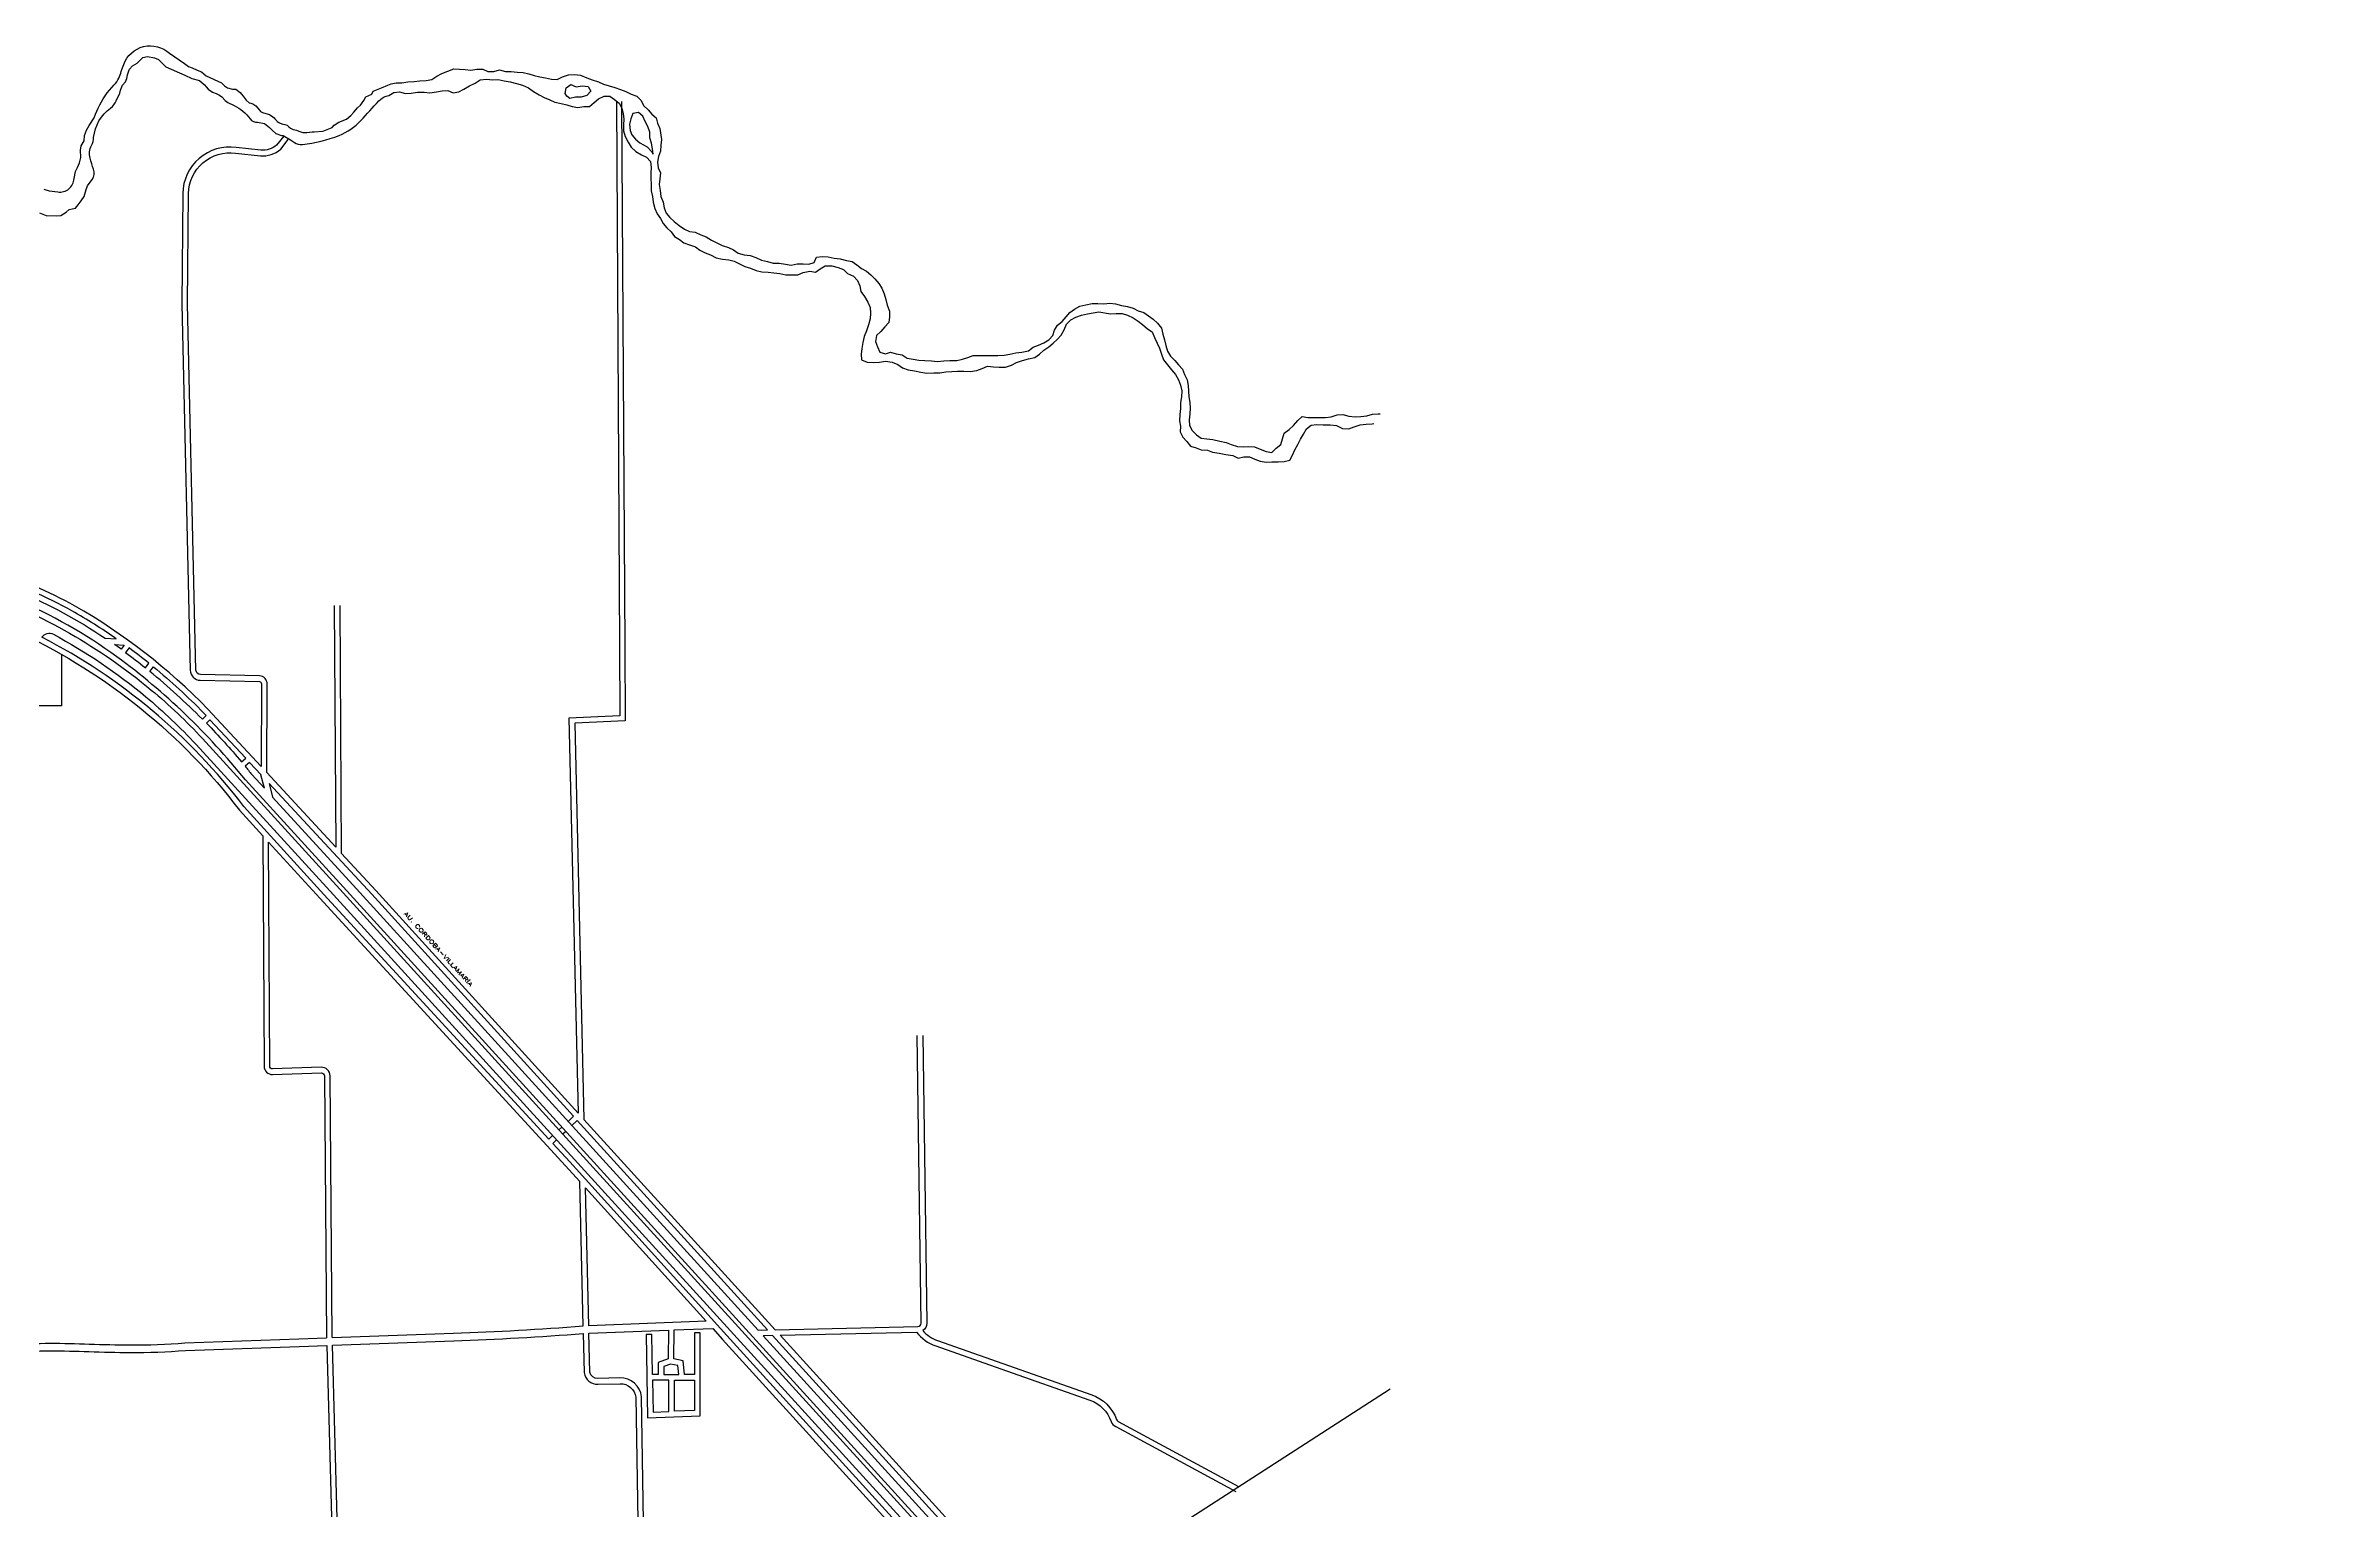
# Model space of a CAD drawing. Header units: millimetres. Extents: x 4374322 to 4409026, y 6503580 to 6534206.
# Drawn here: x 4396154 to 4402188, y 6521593 to 6525455 of the extents above; entities that cross this region are included whole.
import ezdxf

# ---------------------------------------------------------------- set-up
doc = ezdxf.new("R2010")
doc.units = ezdxf.units.MM
for name, color, linetype in [('FERROCARRIL', 252, 'VÍAS'), ('LINEA CALLE', 252, 'Continuous'), ('NOMBRE CALLE', 252, 'Continuous'), ('RIO', 252, 'Continuous')]:
    doc.layers.add(name, color=color, linetype=linetype)
doc.styles.add('ROMANS', font='romans')
doc.linetypes.add('VÍAS', pattern='A,3.81,[130,ltypeshp.shx,S=6.35,R=0,X=0,Y=0],3.81', length=7.62)

msp = doc.modelspace()

# ---------------------------------------------------------------- linework, layer by layer
at = {"layer": 'FERROCARRIL', "ltscale": 0.3, "transparency": 33554687}
msp.add_line((4398765.9, 6521310.9), (4399699.3, 6521912.7), dxfattribs=at)
at = {"layer": 'LINEA CALLE', "transparency": 33554687}
for p, q in [((4397571.3, 6522078.9), (4397562.3, 6522459.9)), ((4396909.6, 6522048), (4397229.6, 6522059.5))]:
    msp.add_line(p, q, dxfattribs=at)
for points in [[(4397658.8, 6525307.9), (4397666.9, 6523873.5), (4397668, 6523688.1), (4397533.7, 6523681.7), (4397558.1, 6522640.5), (4397024.8, 6523227.6), (4396934.3, 6523325.3), (4396930.2, 6523979.5)], [(4396196.1, 6523850.3), (4396196.1, 6523714.5), (4396016.2, 6523714.5)], [(4397531.5, 6522618.5), (4397545.8, 6522631.8), (4397013.8, 6523217.4), (4396743.2, 6523509.3), (4396752.2, 6523473.8), (4396973.5, 6523231.6), (4398032.5, 6522067.9), (4398057.4, 6522068.5), (4397555.9, 6522620.7), (4397541.6, 6522607.4), (4397555.9, 6522620.7)], [(4396741.8, 6523355.1), (4396876.8, 6523206.8), (4397525, 6522501.3), (4397562.3, 6522459.9)], [(4397507.6, 6522596.3), (4397515, 6522603.2)], [(4397517.7, 6522585.2), (4397525.1, 6522592.1)], [(4397517.7, 6522585.2), (4397525.1, 6522592.1)], [(4397895.4, 6522091.5), (4397586.2, 6522079.6), (4397577.7, 6522442.9)], [(4397577.7, 6522442.9), (4397895.4, 6522091.5)], [(4397823.8, 6521951), (4397821.3, 6521974.3), (4397801.6, 6521978.3), (4397783.8, 6521972), (4397783.8, 6521950.8), (4397823.8, 6521951)], [(4397864.7, 6521936.1), (4397864.7, 6521856.3), (4397811.9, 6521854.1), (4397812.3, 6521935.9), (4397865.2, 6521936.1)], [(4397740.5, 6521851.2), (4397740.7, 6521851.2)]]:
    msp.add_lwpolyline(points, dxfattribs=at)
for points in [[(4397672.8, 6525308), (4397680.9, 6523872.2), (4397682, 6523674.8), (4397549, 6523668.4), (4397573.5, 6522623.6), (4398077.3, 6522069), (4398453.9, 6522077.7, 0.392814), (4398462.8, 6522086.3), (4398451.9, 6522845)], [(4396781.9, 6525217.2), (4396762.9, 6525192.8, -0.201609), (4396721.7, 6525180.3), (4396656.7, 6525186.9, 0.45313), (4396515.8, 6525065.7), (4396513.1, 6524773.6), (4396535.4, 6523808.3, 0.397114), (4396561.7, 6523781.7), (4396717.6, 6523778.5, -0.438528), (4396723, 6523772.4), (4396722, 6523554.3), (4396581.7, 6523705.7, 0.070138), (4396230.5, 6523978.4, 0.029609), (4396016.9, 6524075.8)], [(4396915.2, 6523979.4), (4396919.2, 6523341.6), (4396736.9, 6523538.2), (4396738, 6523771.8, 0.424586), (4396717.9, 6523793.5), (4396562.2, 6523796.7, -0.394961), (4396550.4, 6523808.6), (4396528.1, 6524773.9), (4396530.8, 6525065.5, -0.453896), (4396654.9, 6525172), (4396720.2, 6525165.3, 0.207979), (4396773.8, 6525182.4), (4396793.7, 6525208)], [(4395979.3, 6524015.7, -0.087936), (4396432.7, 6523756.1, -0.032249), (4396567.6, 6523628), (4396929.8, 6523231.3), (4400305.9, 6519521.2), (4400325.3, 6519499.8), (4400724.8, 6519064.6), (4400994.3, 6518771, 0.014035), (4401203, 6518556, -0.023084), (4401365.4, 6518382.6, 0.013224), (4401506.9, 6518225.4, -0.003871), (4401729, 6517987.6, -0.012101), (4401888.2, 6517806.1, 0.020254), (4402005, 6517677.1, -0.009382), (4402102.8, 6517573.7)], [(4396009.9, 6523945, -0.013692), (4396091.2, 6523905.1, -0.119755), (4396665, 6523439.5), (4396726.7, 6523371.7)], [(4402116.6, 6517573.7, 0.009995), (4402012.3, 6517684.2, -0.020254), (4401896, 6517812.6, 0.012101), (4401736.6, 6517994.6, 0.003871), (4401514.3, 6518232.4, -0.013224), (4401373.2, 6518389.2, 0.023084), (4401210.2, 6518563.3, -0.014035), (4401001.8, 6518777.9), (4400734.1, 6519069.6), (4400332.9, 6519506.8), (4400319.5, 6519521.5), (4396956.9, 6523216.5), (4396680.6, 6523518.9, 0.06518), (4396342, 6523844, 0.054311), (4396075.3, 6523995.5, 0.047949)], [(4397490.9, 6522580.8), (4397480.9, 6522571.4), (4396887.9, 6523216.9), (4396676.5, 6523449.1, 0.111269), (4396144.4, 6523895.5, -0.380609), (4396174.6, 6523903.3, -0.049984), (4396418, 6523738.5, -0.032236), (4396550.6, 6523612.4), (4396912.8, 6523215.8), (4400276.5, 6519520.7), (4400308.7, 6519484.6), (4400704.3, 6519053.7), (4400977.7, 6518755.7, 0.014035), (4401187.3, 6518539.9, -0.023084), (4401348.3, 6518368, 0.013224), (4401490.6, 6518209.9, -0.003871), (4401712.5, 6517972.4, -0.012101), (4401870.9, 6517791.7, 0.020254), (4401988.9, 6517661.3, -0.008019), (4402072.3, 6517573.7)], [(4396335.2, 6523876.5), (4396360.9, 6523874.7), (4396352.8, 6523864, 0.003759), (4396335.2, 6523876.5)], [(4396722, 6523532.3), (4396691.7, 6523564.9), (4396680.1, 6523555.1, -0.003803), (4396697.7, 6523533.5), (4396730.8, 6523497.2), (4396721.9, 6523532.6)], [(4396726.7, 6523371.7), (4396730, 6522763.9, 0.419487), (4396752.5, 6522741.9), (4396752.5, 6522741.9), (4396881.2, 6522746.1, -0.41608), (4396889.1, 6522738.6), (4396894.6, 6522047.4)], [(4396752, 6522756.9), (4396752.1, 6522756.9, -0.417742), (4396745, 6522764), (4396741.8, 6523355.1)], [(4398466.9, 6522845.2), (4398477.8, 6522086.1, -0.248675), (4398466.7, 6522066.5, 0.125403), (4398505.8, 6522040.4), (4398677.9, 6521979.8), (4398912.1, 6521897.4, -0.226975), (4398977.7, 6521832, 0.220345), (4398982.2, 6521827.3), (4399299.4, 6521655.5)], [(4396909.6, 6522048), (4396904.1, 6522738.8, 0.418143), (4396880.8, 6522761), (4396752.1, 6522756.9)], [(4402046.4, 6517573.7, 0.00685), (4401975.4, 6517648, -0.020254), (4401856.3, 6517779.5, 0.012101), (4401698.5, 6517959.5, 0.003871), (4401476.8, 6518196.8, -0.013224), (4401333.8, 6518355.6, 0.023084), (4401174, 6518526.3, -0.014035), (4400963.7, 6518742.9), (4400686.9, 6519044.5), (4400294.7, 6519471.8), (4400251.1, 6519520.3), (4397950.1, 6522053.3), (4397536.1, 6522511.4), (4397491, 6522560.4), (4397501, 6522569.7)], [(4396062.5, 6522011, -0.019616), (4396268.4, 6522011.2, 0.007607), (4396376.9, 6522008.8, 0.022925), (4396522.6, 6522014.4), (4396822.3, 6522024.8), (4396895.2, 6522027.4), (4396913.5, 6521348.7)], [(4396062, 6522031, -0.019591), (4396269.1, 6522031.2, 0.007607), (4396377.1, 6522028.8, 0.023003), (4396521.4, 6522034.3), (4396821.6, 6522044.8), (4396894.7, 6522047.4)], [(4396929.2, 6521342.4), (4396910.2, 6522028), (4397230.3, 6522039.5, 0.010222), (4397571.7, 6522058.9), (4397574.1, 6521955.8, 0.385023), (4397610.7, 6521924.9), (4397668.7, 6521926.6, -0.380512), (4397710.5, 6521890.8), (4397723.9, 6521020.4)], [(4397739, 6521014.3), (4397725.5, 6521891.9, 0.385871), (4397668.3, 6521941.6), (4397610.2, 6521939.9, -0.375441), (4397589.1, 6521957.1), (4397586.7, 6522059.6), (4397796.3, 6522067.6), (4397795.3, 6521992), (4397768.8, 6521982.5), (4397768.8, 6521950.8), (4397753.9, 6521950.7), (4397752.1, 6522056.5), (4397737.1, 6522056), (4397740.9, 6521836.2), (4397880.2, 6521841.9), (4397879.7, 6522060.6), (4397864.7, 6522060.6), (4397864.7, 6521951.1), (4397838.8, 6521951), (4397835.1, 6521986.7), (4397810.3, 6521991.9), (4397811.3, 6522068.2), (4397912.9, 6522072.1), (4397939, 6522043.2), (4398520.5, 6521403)], [(4402168.2, 6517573.7, -0.002214), (4402140.5, 6517605.2, -0.021383), (4401966.3, 6517795.3, -0.011179), (4401824.4, 6517956.4), (4401288.7, 6518537, -0.005222), (4401056.9, 6518781.7), (4400771.5, 6519089.5), (4400379.3, 6519512.5), (4400370.3, 6519522.4), (4398070.8, 6522053.8), (4398045.9, 6522053.2), (4400349.4, 6519522), (4400754.6, 6519080.5), (4401018.4, 6518793.1, 0.014035), (4401225.8, 6518579.5, -0.023084), (4401390.3, 6518403.8, 0.013224), (4401530.6, 6518247.9, -0.003871), (4401753.1, 6518009.8, -0.012101), (4401913.3, 6517827, 0.020254), (4402028.4, 6517700, -0.010748), (4402141, 6517580.2, 0.000025), (4402147, 6517573.7)], [(4402188.3, 6517573.7, -0.002947), (4402151.4, 6517615.4, -0.021453), (4401977.6, 6517805.2, -0.011214), (4401835.7, 6517966.4), (4401299.6, 6518547.3, -0.005225), (4401067.9, 6518791.9), (4400785.2, 6519096.8), (4400390.2, 6519522.7), (4398090.6, 6522054.3), (4398450.4, 6522062.6, 0.143979), (4398500.8, 6522026.3), (4398673, 6521965.7), (4398907.1, 6521883.3, -0.226975), (4398963.5, 6521827, 0.205852), (4398975.7, 6521813.8), (4399292.3, 6521642.3)]]:
    msp.add_lwpolyline(points, format="xyb", dxfattribs=at)
for points in [[(4396017.1, 6524059.7), (4396017.1, 6524047.6, -0.013363), (4396084.8, 6524015.9, -0.044754), (4396310.6, 6523893.2), (4396340.4, 6523891.2, 0.021966), (4396223.3, 6523965.3, 0.028823)], [(4396374, 6523867.1), (4396364.9, 6523855.1, -0.009005), (4396417, 6523814.7), (4396426.5, 6523826.7, 0.010509)], [(4396428.6, 6523805.2), (4396438.2, 6523817.2, -0.028569), (4396570.8, 6523695.3), (4396576.9, 6523688.8), (4396567.6, 6523679, 0.025657)], [(4396670.5, 6523566.6), (4396681.5, 6523576), (4396587.1, 6523677.8), (4396578.2, 6523668.4, -0.018765)]]:
    msp.add_lwpolyline(points, format="xyb", close=True, dxfattribs=at)
msp.add_lwpolyline([(4397754.2, 6521935.7), (4397755.7, 6521851.8), (4397796.9, 6521853.5), (4397797.3, 6521935.9)], close=True, dxfattribs=at)
msp.add_arc((4396928.4, 6530397.8), 8343.7, 272.06857, 274.41854, dxfattribs=at)
at = {"layer": 'RIO', "transparency": 33554687}
for p, q in [((4397524.1, 6525329.7), (4397526.7, 6525344.3)), ((4397526.7, 6525344.3), (4397539.2, 6525353.4)), ((4397539.2, 6525353.4), (4397553.1, 6525347.3)), ((4397553.1, 6525347.3), (4397568.6, 6525349.8)), ((4397568.6, 6525349.8), (4397584.1, 6525348.3)), ((4397591.2, 6525335.2), (4397580.9, 6525324.1)), ((4397584.1, 6525348.3), (4397591.2, 6525335.2)), ((4397528.2, 6525322.2), (4397524.1, 6525329.7)), ((4397535.9, 6525316.6), (4397528.2, 6525322.2)), ((4397550.9, 6525320.1), (4397535.9, 6525316.6)), ((4397565.9, 6525319.6), (4397550.9, 6525320.1)), ((4397580.9, 6525324.1), (4397565.9, 6525319.6)), ((4397702, 6525276.7), (4397697.3, 6525262.6)), ((4397717, 6525279.2), (4397702, 6525276.7)), ((4397728.3, 6525269.6), (4397717, 6525279.2)), ((4397697.3, 6525262.6), (4397693.1, 6525248.5)), ((4397693.1, 6525248.5), (4397695.1, 6525231.8)), ((4397695.1, 6525231.8), (4397699.7, 6525220.3)), ((4397699.7, 6525220.3), (4397709.5, 6525209.2)), ((4397734.5, 6525256), (4397728.3, 6525269.6)), ((4397742.2, 6525242.4), (4397734.5, 6525256)), ((4397746.8, 6525227.8), (4397742.2, 6525242.4)), ((4397747.2, 6525212.7), (4397746.8, 6525227.8)), ((4397751.3, 6525198.5), (4397747.2, 6525212.7)), ((4397709.5, 6525209.2), (4397720.8, 6525199.1)), ((4397720.8, 6525199.1), (4397739.9, 6525188.5)), ((4397739.9, 6525188.5), (4397751.7, 6525176.4)), ((4397753.8, 6525183.9), (4397751.3, 6525198.5)), ((4397751.7, 6525176.4), (4397756.3, 6525169.8)), ((4397751.7, 6525176.4), (4397751.7, 6525176.4)), ((4397756.3, 6525169.8), (4397753.8, 6525183.9))]:
    msp.add_line(p, q, dxfattribs=at)
for points in [[(4396149.4, 6525077.2), (4396163.5, 6525073), (4396186.1, 6525069.8, 0.43649), (4396229.2, 6525105), (4396232.6, 6525124), (4396238.2, 6525133.9), (4396243.7, 6525146.8), (4396246.6, 6525160.4), (4396245.6, 6525180.1), (4396247.8, 6525191.1), (4396255.5, 6525204.8), (4396256.3, 6525218.8), (4396261.4, 6525232.4), (4396268.8, 6525245.3), (4396268.8, 6525245.3), (4396281.7, 6525265.6), (4396285.1, 6525275.2), (4396292.4, 6525291, -0.087023), (4396335, 6525351.9, 0.103204), (4396346.8, 6525370.1, 0.008632), (4396360, 6525405.8, -0.541794), (4396480.5, 6525435.4), (4396520.5, 6525408.2), (4396531.1, 6525400.9), (4396540.5, 6525397.3), (4396553.4, 6525390.6), (4396564.8, 6525386.4), (4396577.5, 6525376.3), (4396618, 6525357.9), (4396626, 6525349.3), (4396634, 6525344.6), (4396646.6, 6525341.3), (4396655.8, 6525340.7), (4396667.1, 6525332.1), (4396670.4, 6525328.1), (4396675.1, 6525322.8), (4396682.4, 6525312.2), (4396691, 6525304.9), (4396695, 6525303.6), (4396700.3, 6525302.2), (4396708.2, 6525296.9), (4396718.2, 6525285.7), (4396720.2, 6525282.4), (4396726.1, 6525279), (4396740.7, 6525275.1), (4396744.7, 6525273.7), (4396753.3, 6525267.8), (4396756.7, 6525265.1), (4396758.6, 6525262.5), (4396764, 6525257.2), (4396764.6, 6525255.8), (4396769.3, 6525253.2), (4396772.6, 6525251.2), (4396779.2, 6525248.6), (4396784.5, 6525247.9), (4396791.1, 6525245.9), (4396795.1, 6525241.9), (4396799.8, 6525238), (4396807.1, 6525234.6), (4396815.7, 6525232.7), (4396821.7, 6525230), (4396832.3, 6525226.7), (4396842.9, 6525226.7), (4396856.8, 6525228), (4396862.1, 6525228), (4396884, 6525230), (4396888, 6525231.3), (4396909.2, 6525239.9), (4396915.2, 6525245.9), (4396927.1, 6525253.9), (4396947, 6525261.8), (4396959, 6525271.1), (4396966.9, 6525280.4), (4396976.2, 6525291.6), (4396984.2, 6525298.3), (4396993.4, 6525310.8), (4396998.1, 6525320.8), (4397014, 6525328.1), (4397018, 6525335.4), (4397039.9, 6525344.6), (4397056.5, 6525351.3), (4397065.1, 6525354.6), (4397078, 6525357.9), (4397093.5, 6525357.8), (4397109, 6525360.3), (4397126, 6525360.8), (4397141, 6525363.3), (4397157, 6525363.8), (4397172, 6525366.8), (4397185.5, 6525374.9), (4397199, 6525381.9), (4397214.5, 6525388.4), (4397230, 6525394.5), (4397245, 6525394), (4397260.5, 6525392.9), (4397275.4, 6525391.4), (4397290.9, 6525393.4), (4397306.4, 6525393.4), (4397320.3, 6525387.8), (4397335.8, 6525387.3), (4397350.8, 6525392.3), (4397366.3, 6525387.3), (4397381.8, 6525387.8), (4397397.3, 6525385.8), (4397412.8, 6525385.2), (4397427.7, 6525381.2), (4397442.2, 6525377.1), (4397457.1, 6525373.6), (4397472.1, 6525371.1), (4397488.1, 6525367), (4397503.1, 6525366.5), (4397517, 6525373.5), (4397533.1, 6525379.1), (4397548.6, 6525379.6), (4397564.1, 6525377.5), (4397580.6, 6525371), (4397595.5, 6525365.9), (4397611.5, 6525360.4), (4397624.9, 6525353.8), (4397639.8, 6525349.3), (4397654.8, 6525345.2), (4397669.8, 6525339.7), (4397684.2, 6525335.1), (4397697.6, 6525328), (4397712.6, 6525322), (4397724.4, 6525311.4), (4397730, 6525297.8), (4397742.4, 6525286.2), (4397752.1, 6525275.1), (4397763.4, 6525265.5), (4397767.5, 6525251.4), (4397773.1, 6525237.3), (4397778.2, 6525208.1), (4397776, 6525193.5), (4397775.5, 6525177.4), (4397770.2, 6525163.3), (4397767.6, 6525148.2), (4397769.1, 6525133.6), (4397775.2, 6525120), (4397773.1, 6525104.3), (4397772, 6525089.7), (4397774.5, 6525073.6), (4397776.5, 6525058), (4397782.1, 6525042.9), (4397785.2, 6525028.3), (4397790.3, 6525013.7), (4397800, 6525002.6), (4397811.3, 6524991.5), (4397824.2, 6524980.9), (4397838.1, 6524971.3), (4397852, 6524965.3), (4397867, 6524963.7), (4397881.4, 6524956.7), (4397895.4, 6524951.1), (4397909.8, 6524942.5), (4397924.2, 6524935.5), (4397938.1, 6524928.9), (4397954.1, 6524923.3), (4397968, 6524916.8), (4397980.4, 6524908.2), (4397995.9, 6524904.2), (4398011.3, 6524902.1), (4398026.8, 6524897.1), (4398041.8, 6524890), (4398057.8, 6524886), (4398072.7, 6524882.4), (4398088.2, 6524882.4), (4398104.7, 6524879.4), (4398119.7, 6524876.8), (4398135.2, 6524879.9), (4398151.2, 6524880.3), (4398166.2, 6524879.3), (4398180.7, 6524883.8), (4398186.4, 6524897.4), (4398201.4, 6524899.4), (4398217.4, 6524898.9), (4398232.9, 6524895.4), (4398248.9, 6524893.3), (4398265.4, 6524889.3), (4398280.3, 6524886.3), (4398293.2, 6524877.7), (4398305, 6524868.1), (4398318.4, 6524861), (4398329.8, 6524851), (4398340.6, 6524840.4), (4398350.8, 6524828.3), (4398359.1, 6524815.7), (4398365.2, 6524801.1), (4398369.8, 6524785.9), (4398372.8, 6524770.8), (4398378.9, 6524755.2), (4398379.4, 6524740.1), (4398377.3, 6524725.5), (4398366.4, 6524714.4), (4398356.5, 6524701.3), (4398345.1, 6524691.3), (4398341.9, 6524675.7), (4398347, 6524661.6), (4398353.7, 6524647.5), (4398368.7, 6524642.9), (4398382.1, 6524646.9), (4398396.5, 6524642.4), (4398412, 6524639.8), (4398425.9, 6524631.8), (4398441.4, 6524628.7), (4398456.4, 6524625.7), (4398472.4, 6524625.2), (4398489.9, 6524624.2), (4398505.9, 6524622.6), (4398522.5, 6524624.6), (4398538.5, 6524625.1), (4398556.6, 6524625.6), (4398571.5, 6524629.1), (4398586, 6524633.1), (4398600, 6524638.7), (4398616.5, 6524638.1), (4398632.5, 6524638.1), (4398648, 6524638.6), (4398665.1, 6524638.1), (4398681.1, 6524639.6), (4398696.6, 6524642.1), (4398712.1, 6524645.1), (4398728.1, 6524647.6), (4398745.2, 6524651.1), (4398758.1, 6524660.2), (4398772.1, 6524665.7), (4398786, 6524671.7), (4398799, 6524679.8), (4398809.9, 6524690.8), (4398814.1, 6524704.9), (4398822.4, 6524718.5), (4398834.3, 6524728.1), (4398844.7, 6524740.2), (4398854.6, 6524752.2), (4398867, 6524760.8), (4398881, 6524768.3), (4398896.5, 6524771.8), (4398913, 6524775.3), (4398928.5, 6524775.3), (4398944.5, 6524774.8), (4398960, 6524776.8), (4398975, 6524774.3), (4398990.5, 6524770.7), (4399006.5, 6524767.7), (4399021.4, 6524763.2), (4399034.8, 6524756.6), (4399049.3, 6524752), (4399062.1, 6524743), (4399074, 6524733.9), (4399085.3, 6524723.3), (4399096.6, 6524710.7), (4399099.6, 6524695.1), (4399103.7, 6524679.5), (4399107.8, 6524664.9), (4399112.3, 6524649.7), (4399120, 6524636.6), (4399131.3, 6524625), (4399140.6, 6524613.4), (4399151.4, 6524602.4), (4399157, 6524588.2), (4399163.7, 6524574.6), (4399166.7, 6524559.5), (4399167.2, 6524544.4), (4399168.1, 6524529.3), (4399170.6, 6524514.2), (4399171.6, 6524499.6), (4399171, 6524484.5), (4399169.4, 6524468.4), (4399169.9, 6524453.8), (4399177, 6524440.7), (4399188.4, 6524429.1), (4399200.7, 6524420.5), (4399215.7, 6524418.5), (4399231.7, 6524416.9), (4399250.3, 6524412.4), (4399266.3, 6524409.3), (4399280.2, 6524403.8), (4399296.2, 6524398.7), (4399311.1, 6524397.7), (4399326.6, 6524398.7), (4399341.6, 6524397.2), (4399356.6, 6524391.6), (4399372, 6524385.1), (4399387.5, 6524382.5), (4399398.9, 6524394.1), (4399410.8, 6524403.7), (4399415.5, 6524418.8), (4399419.2, 6524433.4), (4399432.7, 6524442.9), (4399444.1, 6524453.5), (4399455.5, 6524466.6), (4399466.9, 6524477.6), (4399481.9, 6524475.1), (4399497.9, 6524475.1), (4399512.9, 6524474.6), (4399528.9, 6524474.6), (4399543.9, 6524476.6), (4399559.4, 6524482.1), (4399574.4, 6524483.1), (4399590.3, 6524478.5), (4399606.9, 6524477), (4399621.8, 6524477.5), (4399637.9, 6524479.5), (4399652.3, 6524483.5), (4399667.3, 6524484.5), (4399672.5, 6524485)], [(4396137.7, 6525014.8), (4396155.7, 6525008.1), (4396181.8, 6525006.8), (4396194.5, 6525008.1), (4396207.8, 6525016.8), (4396215.8, 6525023.4), (4396223.9, 6525025.4), (4396232.5, 6525027.4), (4396239.9, 6525036.1), (4396247.9, 6525046.8), (4396255.9, 6525057.5), (4396261.3, 6525076.2), (4396264.6, 6525086.2), (4396276.6, 6525102.2, 0.254545), (4396280.6, 6525129.6, -0.022374), (4396271.3, 6525158.9, -0.194518), (4396275.3, 6525192.4, 0.130586), (4396280.7, 6525213.7, -0.213094), (4396325.3, 6525291.1, 0.145836), (4396339.9, 6525310.2), (4396349.4, 6525330.3), (4396351.7, 6525338.6), (4396356.5, 6525351.6), (4396364.2, 6525359.9), (4396368.3, 6525368.8), (4396370.1, 6525378.3), (4396373.1, 6525388.9), (4396375.4, 6525393.7), (4396383.2, 6525402), (4396395, 6525409.1), (4396410.4, 6525424.5), (4396422.3, 6525427.4), (4396441.3, 6525423.9), (4396451.3, 6525419.2), (4396460.2, 6525410.3), (4396470.9, 6525400.2), (4396521.4, 6525378.2), (4396539.8, 6525369.4), (4396559.4, 6525363.4), (4396573, 6525352.2), (4396577.1, 6525346.8), (4396582.5, 6525340.9), (4396593.7, 6525333.2), (4396603.8, 6525329.7), (4396612.1, 6525324.9), (4396618.6, 6525320.8), (4396627.5, 6525310.7), (4396634.7, 6525305.4), (4396651.3, 6525297.7, -0.132982), (4396692.9, 6525262.7, 0.281065), (4396713.1, 6525253.8), (4396731.4, 6525250.3), (4396743.9, 6525240.2), (4396751.6, 6525233.1), (4396761.1, 6525224.2), (4396775.9, 6525218.9), (4396780.1, 6525218.3), (4396800, 6525206.9), (4396809.8, 6525200.4, 0.175801), (4396830.9, 6525195.2, 0.065955), (4396928.2, 6525219.1, 0.114927), (4396984.9, 6525257.9, -0.001244), (4397032.6, 6525309.8, -0.123619), (4397052, 6525322.5), (4397058.8, 6525324.1), (4397071.7, 6525331.7), (4397087.2, 6525333.7), (4397102.7, 6525329.1), (4397118.2, 6525330.1), (4397134.2, 6525333.1), (4397151.8, 6525333.1), (4397166.7, 6525331.6), (4397184.3, 6525334.1), (4397199.3, 6525336.1), (4397214.3, 6525337.1), (4397228.7, 6525331.5), (4397243.7, 6525333.5), (4397256.6, 6525341.1), (4397271.6, 6525349.6), (4397286.6, 6525356.6), (4397300.1, 6525365.2), (4397316.1, 6525367.2), (4397332.1, 6525365.2), (4397347.1, 6525366.7), (4397363.1, 6525363.1), (4397378.6, 6525360.1), (4397395.6, 6525356), (4397411.6, 6525351.5), (4397427.1, 6525344.4), (4397440.4, 6525334.3), (4397455.4, 6525326.3), (4397468.8, 6525319.2), (4397483.2, 6525313.1), (4397496.6, 6525306.6), (4397513.1, 6525303), (4397528.1, 6525299.5), (4397542.5, 6525295), (4397557.5, 6525292.4), (4397573, 6525294.9), (4397588, 6525295.4), (4397600.4, 6525305.5), (4397611.8, 6525315.5), (4397626.3, 6525322.1), (4397641.8, 6525322.1), (4397654.2, 6525313.5), (4397666.5, 6525304.4), (4397673.2, 6525290.8), (4397677.2, 6525276.7), (4397678.7, 6525261.6), (4397677.6, 6525247), (4397678.1, 6525231.4), (4397682.1, 6525215.7), (4397689.8, 6525201.1), (4397698, 6525187.5), (4397710.4, 6525176.9), (4397724.8, 6525167.9), (4397738.2, 6525161.3), (4397749, 6525149.7), (4397750.5, 6525134.6), (4397749.4, 6525119.5), (4397749.9, 6525104.9), (4397750.3, 6525089.3), (4397750.7, 6525072.6), (4397754.3, 6525058), (4397756.3, 6525042.9), (4397760.4, 6525026.3), (4397766.5, 6525012.2), (4397775.2, 6524999.6), (4397782.4, 6524986.5), (4397792.2, 6524975.4), (4397803, 6524964.3), (4397812.2, 6524952.2), (4397825.1, 6524944.6), (4397836.9, 6524935.6), (4397851.4, 6524930.5), (4397867.9, 6524925.4), (4397879.2, 6524915.9), (4397892.6, 6524909.3), (4397907, 6524903.8), (4397922, 6524896.2), (4397938.5, 6524892.6), (4397955, 6524891.1), (4397969.4, 6524887.1), (4397983.4, 6524880.5), (4397997.8, 6524873.4), (4398012.2, 6524868.4), (4398027.2, 6524862.3), (4398042.7, 6524859.3), (4398059.2, 6524858.3), (4398074.2, 6524856.2), (4398090.2, 6524854.7), (4398105.6, 6524851.2), (4398122.2, 6524851.2), (4398137.1, 6524851.6), (4398151.6, 6524857.7), (4398168.7, 6524860.7), (4398183.6, 6524858.2), (4398196.6, 6524867.2), (4398209.5, 6524875.3), (4398226.6, 6524874.7), (4398243.6, 6524870.7), (4398257.5, 6524865.1), (4398268.3, 6524854.5), (4398284.3, 6524848), (4398295.1, 6524836.4), (4398301.2, 6524822.3), (4398303.8, 6524807.2), (4398313, 6524794.1), (4398322.2, 6524778.9), (4398327.9, 6524765.3), (4398328.8, 6524749.7), (4398327.7, 6524735.1), (4398323.5, 6524719.5), (4398318.3, 6524703.9), (4398312.6, 6524688.3), (4398308.9, 6524672.7), (4398306.2, 6524656.6), (4398304.1, 6524642), (4398305.6, 6524626.8), (4398320, 6524620.8), (4398336.5, 6524619.8), (4398353.1, 6524620.8), (4398368.1, 6524623.8), (4398386.1, 6524621.2), (4398401.1, 6524614.7), (4398413.4, 6524605.6), (4398428.4, 6524601), (4398444.9, 6524598), (4398461.4, 6524594.5), (4398477.9, 6524591.9), (4398496, 6524592.4), (4398512, 6524592.9), (4398528, 6524595.4), (4398543, 6524595.9), (4398558, 6524597.4), (4398575, 6524597.4), (4398592.1, 6524595.8), (4398609.1, 6524598.9), (4398623.1, 6524604.4), (4398637.6, 6524609.9), (4398653.1, 6524608.4), (4398668, 6524607.4), (4398685.1, 6524607.8), (4398700.6, 6524612.9), (4398714, 6524620.4), (4398730.1, 6524625.4), (4398745.6, 6524629.9), (4398762.6, 6524633), (4398774.6, 6524642), (4398786, 6524652.6), (4398799.4, 6524661.1), (4398810.8, 6524670.7), (4398821.7, 6524681.2), (4398832.1, 6524692.3), (4398839.9, 6524705.9), (4398845.6, 6524721), (4398857.1, 6524732.1), (4398870, 6524739.6), (4398885, 6524744.6), (4398901, 6524748.2), (4398916, 6524751.2), (4398931, 6524753.2), (4398962, 6524748.1), (4398976.9, 6524749.1), (4398992.4, 6524749.6), (4399006.9, 6524744.5), (4399021.3, 6524737.5), (4399034.7, 6524729.4), (4399046.5, 6524719.8), (4399058.9, 6524709.2), (4399071.2, 6524700.6), (4399077.9, 6524686), (4399085.1, 6524671.4), (4399091.2, 6524657.8), (4399095.8, 6524641.7), (4399101.4, 6524626.6), (4399111.7, 6524614), (4399123, 6524600.4), (4399133.3, 6524588.3), (4399140.9, 6524574.2), (4399146.6, 6524560.6), (4399149.6, 6524545.4), (4399149, 6524529.8), (4399145.9, 6524514.7), (4399146.3, 6524498.6), (4399144.2, 6524483), (4399144.1, 6524466.4), (4399146.1, 6524451.8), (4399145.5, 6524437.2), (4399152.7, 6524423), (4399163, 6524411.5), (4399172.7, 6524399.4), (4399187.2, 6524395.3), (4399201.1, 6524389.8), (4399217.1, 6524388.7), (4399231, 6524383.2), (4399248.1, 6524380.6), (4399266.1, 6524377.1), (4399284.7, 6524374.6), (4399298.1, 6524367.5), (4399313.1, 6524371), (4399328.1, 6524371.5), (4399342, 6524365.4), (4399356.4, 6524359.9), (4399371.9, 6524356.9), (4399387.4, 6524357.8), (4399403.9, 6524357.8), (4399419.4, 6524358.8), (4399434.4, 6524362.3), (4399441.2, 6524375.4), (4399447.4, 6524390), (4399455.8, 6524403.6), (4399462.5, 6524417.7), (4399470.9, 6524431.3), (4399478.7, 6524445.4), (4399490.6, 6524454.4), (4399505.6, 6524456.4), (4399522.6, 6524455.9), (4399540.7, 6524455.9), (4399557.2, 6524453.4), (4399573.2, 6524446.3), (4399589.7, 6524444.8), (4399604.2, 6524450.3), (4399620.2, 6524455.8), (4399635.7, 6524457.3), (4399651.7, 6524457.8), (4399656.4, 6524458.8)]]:
    msp.add_lwpolyline(points, format="xyb", dxfattribs=at)

# ---------------------------------------------------------------- texts
at = {"layer": 'NOMBRE CALLE', "transparency": 33554687, "style": 'ROMANS', "width": 1.5}
msp.add_text('AU. CORDOBA-VILLAMARÍA', height=10, rotation=312.34396, dxfattribs=at).set_placement((4397098.1, 6523165.7))

doc.saveas('drawing.dxf')
